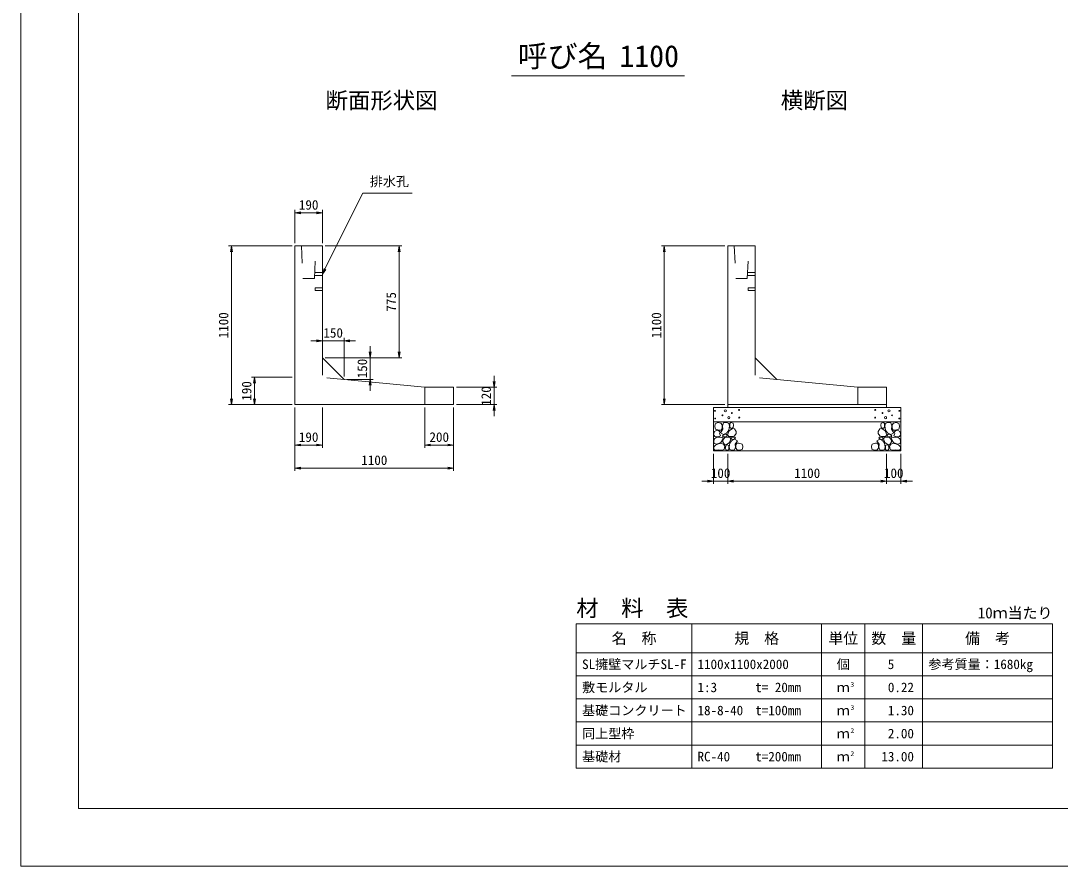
# Model space of a CAD drawing. Units: millimetres at full size, sheet at 1:20. Extents: x 95510 to 112330, y -109759 to -97879.
# Drawn here: x 95510 to 102714, y -109759 to -103898 of the extents above; entities that cross this region are included whole.
import ezdxf
from ezdxf.enums import TextEntityAlignment as Align

# ---------------------------------------------------------------- set-up
doc = ezdxf.new("R2010")
doc.units = ezdxf.units.MM
doc.header["$LTSCALE"] = 20
doc.linetypes.add('DASHED_SPACED', pattern=[12, 6, -6])
for name, color, linetype, lineweight in [('D-DCR-HCHn', 4, 'Continuous', 9), ('D-MTR-FRAM', 7, 'Continuous', 13), ('D-MTR-LINE', 7, 'Continuous', 13), ('D-STR-DIM', 7, 'Continuous', 9), ('D-STR-STRn', 1, 'Continuous', 13), ('D-STR-TXT', 7, 'Continuous', 9), ('D-TTL', 2, 'Continuous', 13), ('D-TTL-TXT', 7, 'Continuous', 13)]:
    doc.layers.add(name, color=color, linetype=linetype, lineweight=lineweight)
doc.layers.add('D-MTR', color=7, linetype='Continuous')
doc.layers.add('D-MTR-TXT', color=7, linetype='Continuous')
doc.styles.add('ＭＳ ゴシック', font='')
doc.styles.get('ＭＳ ゴシック').set_extended_font_data('MS Gothic')

# ---------------------------------------------------------------- blocks, each defined once
blk = doc.blocks.new('open_arrow')
at = {"color": 0, "linetype": 'Continuous', "lineweight": -2}
blk.add_lwpolyline([(7.5, 1.25), (0, 0), (7.5, -1.25)], dxfattribs=at)

msp = doc.modelspace()

# ---------------------------------------------------------------- linework, layer by layer
at = {"layer": 'D-DCR-HCHn'}
for points in [[(100361.31, -106687.13), (100340.51, -106682.51), (100322.01, -106691.76), (100319.7, -106712.56), (100324.33, -106728.74), (100347.44, -106735.67), (100363.62, -106735.67), (100370.55, -106724.12), (100370.55, -106698.69)], [(100379.8, -106684.82), (100372.87, -106705.62), (100375.18, -106728.74), (100359, -106754.17), (100379.8, -106765.72), (100402.91, -106754.17), (100416.78, -106735.67), (100421.41, -106705.62), (100416.78, -106689.44), (100402.91, -106682.51)], [(100423.72, -106689.44), (100423.72, -106717.18), (100435.27, -106724.12), (100446.83, -106717.18), (100449.14, -106701), (100446.83, -106687.13), (100430.65, -106682.51)], [(101496.5, -106689.44), (101496.5, -106717.18), (101484.95, -106724.12), (101473.39, -106717.18), (101471.08, -106701), (101473.39, -106687.13), (101489.57, -106682.51)], [(101540.42, -106684.82), (101547.35, -106705.62), (101545.04, -106728.74), (101561.22, -106754.17), (101540.42, -106765.72), (101517.31, -106754.17), (101503.44, -106735.67), (101498.81, -106705.62), (101503.44, -106689.44), (101517.31, -106682.51)], [(101558.91, -106687.13), (101579.71, -106682.51), (101598.21, -106691.76), (101600.52, -106712.56), (101595.9, -106728.74), (101572.78, -106735.67), (101556.6, -106735.67), (101549.67, -106724.12), (101549.67, -106698.69)], [(100317.39, -106744.92), (100310.46, -106765.72), (100319.7, -106779.59), (100342.82, -106781.9), (100358.6, -106775.13), (100352.06, -106758.79), (100356.69, -106749.54), (100347.44, -106740.3), (100333.57, -106735.67)], [(100419.09, -106740.3), (100407.54, -106768.03), (100416.78, -106779.59), (100444.52, -106779.59), (100456.08, -106774.97), (100467.64, -106758.79), (100467.64, -106744.92), (100456.08, -106726.43), (100442.21, -106724.12)], [(101501.13, -106740.3), (101512.68, -106768.03), (101503.44, -106779.59), (101475.7, -106779.59), (101464.14, -106774.97), (101452.58, -106758.79), (101452.58, -106744.92), (101464.14, -106726.43), (101478.01, -106724.12)], [(101602.83, -106744.92), (101609.76, -106765.72), (101600.52, -106779.59), (101577.4, -106781.9), (101561.62, -106775.13), (101568.16, -106758.79), (101563.53, -106749.54), (101572.78, -106740.3), (101586.65, -106735.67)], [(100361.27, -106821.72), (100378.39, -106796.04), (100376.25, -106789.62), (100352.7, -106783.19), (100331.3, -106785.33), (100316.32, -106798.18), (100314.18, -106813.16), (100316.32, -106828.14), (100333.44, -106832.42)], [(100369.83, -106875.22), (100384.81, -106868.8), (100389.09, -106847.4), (100380.53, -106832.42), (100365.55, -106828.14), (100346.28, -106830.28), (100324.88, -106838.84), (100314.18, -106851.68), (100314.18, -106866.66), (100320.6, -106875.22), (100346.28, -106873.08)], [(100384.42, -106765.72), (100372.87, -106774.97), (100377.49, -106781.9), (100393.67, -106781.9), (100400.6, -106779.59), (100405.23, -106770.35), (100398.29, -106763.41)], [(100421.19, -106821.72), (100431.89, -106796.04), (100423.33, -106785.33), (100397.65, -106785.33), (100386.95, -106789.62), (100376.25, -106804.6), (100376.25, -106817.44), (100386.95, -106834.56), (100399.79, -106836.7)], [(100457.58, -106873.08), (100464, -106853.82), (100461.86, -106832.42), (100476.84, -106808.88), (100457.58, -106798.18), (100436.17, -106808.88), (100423.33, -106826), (100419.05, -106853.82), (100423.33, -106868.8), (100436.17, -106875.22)], [(100453.3, -106798.18), (100464, -106789.62), (100459.72, -106783.19), (100444.73, -106783.19), (100438.31, -106785.33), (100434.03, -106793.9), (100440.45, -106800.32)], [(100474.7, -106870.94), (100493.96, -106875.22), (100511.08, -106866.66), (100513.22, -106847.4), (100508.94, -106832.42), (100487.54, -106826), (100472.56, -106826), (100466.14, -106836.7), (100466.14, -106860.24)], [(101445.52, -106870.94), (101426.26, -106875.22), (101409.14, -106866.66), (101407, -106847.4), (101411.28, -106832.42), (101432.68, -106826), (101447.66, -106826), (101454.08, -106836.7), (101454.08, -106860.24)], [(101462.64, -106873.08), (101456.22, -106853.82), (101458.36, -106832.42), (101443.38, -106808.88), (101462.64, -106798.18), (101484.05, -106808.88), (101496.89, -106826), (101501.17, -106853.82), (101496.89, -106868.8), (101484.05, -106875.22)], [(101466.92, -106798.18), (101456.22, -106789.62), (101460.5, -106783.19), (101475.49, -106783.19), (101481.91, -106785.33), (101486.19, -106793.9), (101479.77, -106800.32)], [(101499.03, -106821.72), (101488.33, -106796.04), (101496.89, -106785.33), (101522.57, -106785.33), (101533.27, -106789.62), (101543.97, -106804.6), (101543.97, -106817.44), (101533.27, -106834.56), (101520.43, -106836.7)], [(101535.8, -106765.72), (101547.35, -106774.97), (101542.73, -106781.9), (101526.55, -106781.9), (101519.62, -106779.59), (101514.99, -106770.35), (101521.93, -106763.41)], [(101550.39, -106875.22), (101535.41, -106868.8), (101531.13, -106847.4), (101539.69, -106832.42), (101554.67, -106828.14), (101573.94, -106830.28), (101595.34, -106838.84), (101606.04, -106851.68), (101606.04, -106866.66), (101599.62, -106875.22), (101573.94, -106873.08)], [(101558.96, -106821.72), (101541.83, -106796.04), (101543.97, -106789.62), (101567.52, -106783.19), (101588.92, -106785.33), (101603.9, -106798.18), (101606.04, -106813.16), (101603.9, -106828.14), (101586.78, -106832.42)], [(100416.91, -106868.8), (100416.91, -106843.12), (100406.21, -106836.7), (100395.51, -106843.12), (100393.37, -106858.1), (100395.51, -106870.94), (100410.49, -106875.22)], [(101503.31, -106868.8), (101503.31, -106843.12), (101514.01, -106836.7), (101524.71, -106843.12), (101526.85, -106858.1), (101524.71, -106870.94), (101509.73, -106875.22)]]:
    msp.add_lwpolyline(points, close=True, dxfattribs=at)
for centre, radius in [((100320.84, -106601.3), 3), ((100393.45, -106601.3), 7.5), ((100488.24, -106595.25), 3), ((101431.98, -106595.25), 3), ((101526.77, -106601.3), 7.5), ((101599.38, -106601.3), 3), ((100321.98, -106654.81), 3), ((100372.4, -106632.97), 3), ((100416.77, -106648.76), 7.5), ((100437.82, -106617.09), 3), ((100489.38, -106648.76), 3), ((101430.84, -106648.76), 3), ((101482.4, -106617.09), 3), ((101503.45, -106648.76), 7.5), ((101547.82, -106632.97), 3), ((101598.24, -106654.81), 3)]:
    msp.add_circle(centre, radius, dxfattribs=at)
at = {"layer": 'D-MTR-FRAM'}
for p, q in [((99360.11, -108078.73), (102660.11, -108078.73)), ((99360.11, -108078.73), (99360.11, -109078.73)), ((102660.11, -108078.73), (102660.11, -109078.73)), ((99360.11, -109078.73), (102660.11, -109078.73))]:
    msp.add_line(p, q, dxfattribs=at)
at = {"layer": 'D-MTR-LINE'}
for p, q in [((100160.11, -108078.73), (100160.11, -109078.73)), ((101060.11, -108078.73), (101060.11, -109078.73)), ((101360.11, -108078.73), (101360.11, -109078.73)), ((101760.11, -108078.73), (101760.11, -109078.73)), ((99360.11, -108278.73), (102660.11, -108278.73)), ((99360.11, -108438.73), (102660.11, -108438.73)), ((99360.11, -108598.73), (102660.11, -108598.73)), ((99360.11, -108758.73), (102660.11, -108758.73)), ((99360.11, -108918.73), (102660.11, -108918.73))]:
    msp.add_line(p, q, dxfattribs=at)
at = {"layer": 'D-STR-DIM'}
for p, q in [((97410.11, -105438.73), (97410.11, -105208.73)), ((97410.11, -105228.73), (97600.11, -105228.73)), ((97600.11, -105438.73), (97600.11, -105208.73)), ((97390.11, -105458.73), (96950.11, -105458.73)), ((96970.11, -106558.73), (96970.11, -105458.73)), ((97620.11, -105458.73), (98151.79, -105458.73)), ((98131.79, -106233.52), (98131.79, -105458.73)), ((100390.11, -105458.73), (99950.11, -105458.73)), ((99970.11, -106558.73), (99970.11, -105458.73)), ((97600.11, -106213.52), (97600.11, -106096.1)), ((97750.11, -106363.52), (97750.11, -106096.1)), ((97520.11, -106116.1), (97830.11, -106116.1)), ((97931.79, -106463.52), (97931.79, -106153.52)), ((97620.11, -106233.52), (97951.79, -106233.52)), ((97620.11, -106233.52), (98151.79, -106233.52)), ((97390.11, -106368.73), (97110.11, -106368.73)), ((97130.11, -106558.73), (97130.11, -106368.73)), ((97770.11, -106383.52), (97951.79, -106383.52)), ((98790.11, -106358.73), (98790.11, -106638.73)), ((98530.11, -106438.73), (98810.11, -106438.73)), ((97390.11, -106558.73), (96950.11, -106558.73)), ((97390.11, -106558.73), (97110.11, -106558.73)), ((97410.11, -106578.73), (97410.11, -107018.73)), ((97410.11, -106578.73), (97410.11, -106858.73)), ((97600.11, -106578.73), (97600.11, -106858.73)), ((98310.11, -106578.73), (98310.11, -106858.73)), ((98510.11, -106578.73), (98510.11, -107018.73)), ((98510.11, -106578.73), (98510.11, -106858.73)), ((98530.11, -106558.73), (98810.11, -106558.73)), ((100390.11, -106558.73), (99950.11, -106558.73)), ((97410.11, -106838.73), (97600.11, -106838.73)), ((98310.11, -106838.73), (98510.11, -106838.73)), ((100310.11, -106898.73), (100310.11, -107108.73)), ((100410.11, -106898.73), (100410.11, -107108.73)), ((100410.11, -106898.73), (100410.11, -107108.73)), ((101510.11, -106898.73), (101510.11, -107108.73)), ((101510.11, -106898.73), (101510.11, -107108.73)), ((101610.11, -106898.73), (101610.11, -107108.73)), ((98510.11, -106998.73), (97410.11, -106998.73)), ((100490.11, -107088.73), (100230.11, -107088.73)), ((100410.11, -107088.73), (101510.11, -107088.73)), ((101430.11, -107088.73), (101690.11, -107088.73))]:
    msp.add_line(p, q, dxfattribs=at)
at = {"layer": 'D-STR-STRn'}
for p, q in [((97410.11, -106558.73), (97410.11, -105458.73)), ((97410.11, -105458.73), (97600.11, -105458.73)), ((97600.11, -105458.73), (97600.11, -106233.52)), ((100410.11, -106558.73), (100410.11, -105458.73)), ((100410.11, -105458.73), (100600.11, -105458.73)), ((100600.11, -105458.73), (100600.11, -106233.52)), ((97750.11, -106383.52), (97600.11, -106233.52)), ((100750.11, -106383.52), (100600.11, -106233.52)), ((97750.11, -106383.52), (98310.11, -106438.73)), ((100750.11, -106383.52), (101310.11, -106438.73)), ((98310.11, -106438.73), (98510.11, -106438.73)), ((98310.11, -106558.73), (98310.11, -106438.73)), ((98510.11, -106438.73), (98510.11, -106558.73)), ((101310.11, -106438.73), (101510.11, -106438.73)), ((101310.11, -106558.73), (101310.11, -106438.73)), ((101510.11, -106438.73), (101510.11, -106558.73)), ((98510.11, -106558.73), (97410.11, -106558.73)), ((100310.11, -106878.73), (100310.11, -106578.73)), ((100310.11, -106578.73), (101610.11, -106578.73)), ((100410.11, -106558.73), (100410.11, -106578.73)), ((101510.11, -106558.73), (100410.11, -106558.73)), ((101510.11, -106558.73), (101510.11, -106578.73)), ((101610.11, -106578.73), (101610.11, -106878.73)), ((100310.11, -106678.73), (101610.11, -106678.73)), ((100310.11, -106878.73), (101610.11, -106878.73))]:
    msp.add_line(p, q, dxfattribs=at)
at = {"layer": 'D-STR-STRn', "linetype": 'DASHED_SPACED'}
for p, q in [((97455.11, -105458.73), (97465.11, -105683.73)), ((97545.11, -105683.73), (97555.11, -105458.73)), ((100455.11, -105458.73), (100465.11, -105683.73)), ((100545.11, -105683.73), (100555.11, -105458.73)), ((97546, -105663.73), (97600.11, -105663.73)), ((97546.89, -105643.73), (97600.11, -105643.73)), ((100546, -105663.73), (100600.11, -105663.73)), ((100546.89, -105643.73), (100600.11, -105643.73)), ((97465.11, -105683.73), (97545.11, -105683.73)), ((100465.11, -105683.73), (100545.11, -105683.73))]:
    msp.add_line(p, q, dxfattribs=at)
at = {"layer": 'D-STR-STRn', "color": 2, "linetype": 'DASHED_SPACED'}
for p, q in [((97600.11, -106233.52), (97600.11, -106368.73)), ((100600.11, -106233.52), (100600.11, -106368.73)), ((97750.11, -106383.52), (97600.11, -106368.73)), ((100750.11, -106383.52), (100600.11, -106368.73))]:
    msp.add_line(p, q, dxfattribs=at)
at = {"layer": 'D-STR-STRn', "linetype": 'DASHED_SPACED'}
for points in [[(97600.11, -105749.23), (97550.11, -105749.23), (97550.11, -105768.23), (97600.11, -105768.23)], [(100600.11, -105749.23), (100550.11, -105749.23), (100550.11, -105768.23), (100600.11, -105768.23)]]:
    msp.add_lwpolyline(points, dxfattribs=at)
at = {"layer": 'D-STR-TXT'}
msp.add_line((97880.11, -105091.51), (98222.29, -105091.51), dxfattribs=at)
msp.add_lwpolyline([(97600.11, -105653.73), (97617.94, -105617.92), (97880.11, -105091.51)], dxfattribs=at)
at = {"layer": 'D-TTL'}
for points in [[(95510.11, -109758.73), (112330.11, -109758.73), (112330.11, -97878.73), (95510.11, -97878.73)], [(95910.11, -109358.73), (111930.11, -109358.73), (111930.11, -98278.73), (95910.11, -98278.73)]]:
    msp.add_lwpolyline(points, close=True, dxfattribs=at)
at = {"layer": 'D-TTL-TXT'}
msp.add_line((98910.11, -104278.73), (100110.11, -104278.73), dxfattribs=at)

# ---------------------------------------------------------------- block references
at = {"layer": 'D-STR-DIM', "xscale": 5.33, "yscale": 5.33}
for p in [(97410.11, -105228.73), (97750.11, -106116.1), (97410.11, -106838.73), (98310.11, -106838.73), (97410.11, -106998.73), (100410.11, -107088.73), (100410.11, -107088.73), (101610.11, -107088.73)]:
    msp.add_blockref('open_arrow', p, dxfattribs=at)
for p, rotation in [((97600.11, -105228.73), 180), ((96970.11, -105458.73), 270), ((98131.79, -105458.73), 270), ((99970.11, -105458.73), 270), ((97600.11, -106116.1), 180), ((97931.79, -106233.52), 90), ((98131.79, -106233.52), 90), ((97130.11, -106368.73), 270), ((97931.79, -106383.52), 270), ((98790.11, -106438.73), 90), ((96970.11, -106558.73), 90), ((97130.11, -106558.73), 90), ((99970.11, -106558.73), 90), ((98790.11, -106558.73), 270), ((97600.11, -106838.73), 180), ((98510.11, -106838.73), 180), ((98510.11, -106998.73), 180), ((100310.11, -107088.73), 180), ((101510.11, -107088.73), 180), ((101510.11, -107088.73), 180)]:
    msp.add_blockref('open_arrow', p, dxfattribs=dict(at, rotation=rotation))
at = {"layer": 'D-STR-TXT', "xscale": 5.33, "yscale": 5.33, "rotation": 63.5}
msp.add_blockref('open_arrow', (97600.11, -105653.73), dxfattribs=at)

# ---------------------------------------------------------------- texts
at = {"layer": 'D-MTR', "style": 'ＭＳ ゴシック'}
msp.add_text('材\u3000料\u3000表', height=113.9, dxfattribs=at).set_placement((99360.11, -108060.58), align=Align.BOTTOM_LEFT)
msp.add_text('10ｍ当たり', height=75.95, dxfattribs=at).set_placement((102660.11, -108063.29), align=Align.BOTTOM_RIGHT)
at = {"layer": 'D-MTR-TXT', "style": 'ＭＳ ゴシック'}
for s, height, p in [('名\u3000称', 75.95, (99760.11, -108178.73)), ('規\u3000格', 75.95, (100610.11, -108178.73)), ('単位', 75.95, (101210.11, -108178.73)), ('数\u3000量', 75.95, (101560.11, -108178.73)), ('備\u3000考', 75.95, (102210.11, -108178.73)), ('個', 66.46, (101210.11, -108358.73)), ('ｍ', 66.46, (101210.11, -108518.73)), ('ｍ', 66.46, (101210.11, -108678.73)), ('ｍ', 66.46, (101210.11, -108838.73)), ('ｍ', 66.46, (101210.11, -108998.73))]:
    msp.add_text(s, height=height, dxfattribs=at).set_placement(p, align=Align.MIDDLE_CENTER)
for s, p in [('SL擁壁マルチSL-F', (99400.11, -108358.73)), ('1100x1100x2000', (100200.11, -108358.73)), ('参考質量：1680kg', (101800.11, -108358.73)), ('敷モルタル', (99400.11, -108518.73)), ('1:3', (100200.11, -108518.73)), ('t= 20mm', (100600.11, -108518.73)), ('基礎コンクリート', (99400.11, -108678.73)), ('18-8-40', (100200.11, -108678.73)), ('t=100mm', (100600.11, -108678.73)), ('同上型枠', (99400.11, -108838.73)), ('基礎材', (99400.11, -108998.73)), ('RC-40', (100200.11, -108998.73)), ('t=200mm', (100600.11, -108998.73))]:
    msp.add_text(s, height=66.46, dxfattribs=at).set_placement(p, align=Align.MIDDLE_LEFT)
for s, p in [('5', (101563.66, -108358.73)), ('0.22', (101700.11, -108518.73)), ('1.30', (101700.11, -108678.73)), ('2.00', (101700.11, -108838.73)), ('13.00', (101700.11, -108998.73))]:
    msp.add_text(s, height=66.46, dxfattribs=at).set_placement(p, align=Align.MIDDLE_RIGHT)
for s, p in [('3', (101260.11, -108525.1)), ('3', (101260.11, -108685.1)), ('2', (101260.11, -108845.1)), ('2', (101260.11, -109005.1))]:
    msp.add_text(s, height=33.23, dxfattribs=at).set_placement(p, align=Align.BOTTOM_LEFT)
at = {"layer": 'D-STR-DIM', "style": 'ＭＳ ゴシック'}
for s, p in [('190', (97505.11, -105173.73)), ('150', (97675.11, -106061.1)), ('190', (97505.11, -106783.73)), ('200', (98410.11, -106783.73)), ('1100', (97960.11, -106943.73)), ('100', (100360.11, -107033.73)), ('1100', (100960.11, -107033.73)), ('100', (101560.11, -107033.73))]:
    msp.add_text(s, height=66.46, dxfattribs=at).set_placement(p, align=Align.MIDDLE_CENTER)
for s, p in [('775', (98076.79, -105846.12)), ('1100', (96915.11, -106008.73)), ('1100', (99915.11, -106008.73)), ('150', (97876.79, -106308.52)), ('190', (97075.11, -106463.73)), ('120', (98735.11, -106498.73))]:
    msp.add_text(s, height=66.46, rotation=90, dxfattribs=at).set_placement(p, align=Align.MIDDLE_CENTER)
at = {"layer": 'D-STR-TXT', "style": 'ＭＳ ゴシック'}
msp.add_text('排水孔', height=66.46, dxfattribs=at).set_placement((97928.46, -105064.26), align=Align.BOTTOM_LEFT)
at = {"layer": 'D-TTL-TXT', "style": 'ＭＳ ゴシック'}
for s, height, p in [('呼び名', 151.9, (99265.11, -104263.73)), ('1100', 151.9, (99865.11, -104263.73)), ('断面形状図', 113.9, (98010.11, -104540.58)), ('横断図', 113.9, (101010.11, -104540.58))]:
    msp.add_text(s, height=height, dxfattribs=at).set_placement(p, align=Align.BOTTOM_CENTER)

doc.saveas('drawing.dxf')
